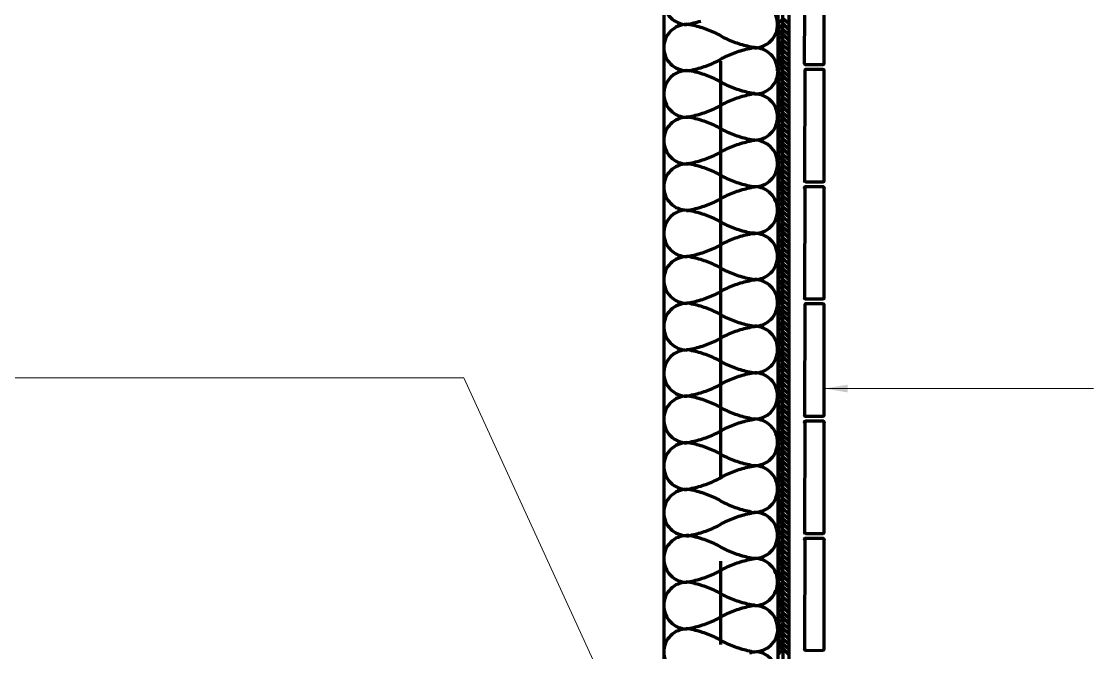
# Model space of a CAD drawing. Extents: x 3 to 185, y 0 to 385.
# Drawn here: x 54.5 to 106, y 213.6 to 243.9 of the extents above; entities that cross this region are included whole.
import ezdxf

# ---------------------------------------------------------------- set-up
doc = ezdxf.new("R2010")
doc.units = 0
doc.header["$MEASUREMENT"] = 0
for name, color, linetype, lineweight in [('Dt-Iden', 3, 'Continuous', 20), ('Dt-Line 1', 9, 'Continuous', 0), ('Dt-Line 3', 7, 'Continuous', 15), ('Dt-Text', 121, 'Continuous', 20)]:
    doc.layers.add(name, color=color, linetype=linetype, lineweight=lineweight)
doc.styles.get("Standard").update_dxf_attribs({"font": 'Arial.ttf'})
doc.dimstyles.new('1 Inch', dxfattribs={"dimtxt": 1.09375, "dimasz": 1.125, "dimexe": 1.125, "dimexo": 0.5625, "dimgap": 0.84375, "dimtad": 1, "dimdec": 4, "dimzin": 3, "dimdsep": 46, "dimlunit": 4, "dimtxsty": 'Standard', "dimblk": 'ARCHTICK', "dimcen": 0.5625, "dimdle": 1.125, "dimclrd": 253, "dimclre": 253, "dimclrt": 256, "dimadec": 0, "dimazin": 0, "dimtfac": 0.6, "dimtdec": 4, "dimtix": 1, "dimtmove": 2, "dimatfit": 0, "dimfxl": 1, "dimfrac": 1, "dimtolj": 1, "dimtzin": 0, "dimlwd": 9, "dimlwe": 9, "dimarcsym": 0})

# ---------------------------------------------------------------- blocks, each defined once
blk = doc.blocks.new('_ArchTick')
at = {"color": 0, "linetype": 'ByBlock', "const_width": 0.15}
blk.add_lwpolyline([(-0.5, -0.5), (0.5, 0.5)], dxfattribs=at)

msp = doc.modelspace()

# ---------------------------------------------------------------- linework, layer by layer
at = {"layer": 'Dt-Iden', "linetype": 'Continuous', "lineweight": 211}
for p, q in [((88.135, 221.94667), (88.135, 241.94667)), ((88.135, 213.94667), (88.135, 217.94667))]:
    msp.add_line(p, q, dxfattribs=at)
at = {"layer": 'Dt-Line 1', "linetype": 'Continuous', "lineweight": 158}
for points in [[(91.12167, 179.14667), (91.095, 323.14667), (90.855, 323.41336), (91.095, 323.65333)], [(86.48578, 243.7156), (86.57118, 243.71013), (86.48531, 243.72448)], [(89.75755, 233.69773), (89.67169, 233.68337), (89.58614, 233.69245), (89.50094, 233.70974), (89.41608, 233.72848), (89.3316, 233.74866), (89.24751, 233.77029), (89.16383, 233.79335), (89.08058, 233.81784), (88.99777, 233.84376), (88.91542, 233.87109), (88.83356, 233.89982), (88.7522, 233.92997), (88.67135, 233.96151), (88.59104, 233.99444), (88.51128, 234.02875), (88.4321, 234.06445), (88.35351, 234.10151), (88.27553, 234.13995), (88.19817, 234.17974), (88.12146, 234.23265), (88.04474, 234.2738), (87.96738, 234.31358), (87.88939, 234.35201), (87.81079, 234.38907), (87.7316, 234.42476), (87.65184, 234.45907), (87.57153, 234.492), (87.49068, 234.52353), (87.40931, 234.55367), (87.32745, 234.5824), (87.2451, 234.60972), (87.16229, 234.63563), (87.07904, 234.66011), (86.99535, 234.68316), (86.91126, 234.70478), (86.82678, 234.72496), (86.74193, 234.7437), (86.65672, 234.76097), (86.57164, 234.79662), (86.65719, 234.81245), (86.7424, 234.82974), (86.82725, 234.84848), (86.91173, 234.86866), (86.99582, 234.89029), (87.0795, 234.91335), (87.16276, 234.93784), (87.24556, 234.96376), (87.32791, 234.99109), (87.40977, 235.01982), (87.49114, 235.04997), (87.57198, 235.08151), (87.65229, 235.11444), (87.73205, 235.14875), (87.81123, 235.18445), (87.88982, 235.22151), (87.96781, 235.25995), (88.04516, 235.29974), (88.12146, 235.35245), (88.19817, 235.39359), (88.27553, 235.43338), (88.35351, 235.47182), (88.4321, 235.50888), (88.51128, 235.54458), (88.59104, 235.57889), (88.67135, 235.61182), (88.7522, 235.64336), (88.83356, 235.67351), (88.91542, 235.70224), (88.99777, 235.72957), (89.08058, 235.75549), (89.16383, 235.77998), (89.24751, 235.80304), (89.3316, 235.82467), (89.41608, 235.84485), (89.50094, 235.86359), (89.58614, 235.88088), (89.67169, 235.91662), (89.75755, 235.91107), (89.67169, 235.91662), (89.58614, 235.93245), (89.50094, 235.94974), (89.41608, 235.96848), (89.3316, 235.98866), (89.24751, 236.01029), (89.16383, 236.03335), (89.08058, 236.05784), (88.99777, 236.08376), (88.91542, 236.11109), (88.83356, 236.13983), (88.7522, 236.16997), (88.67135, 236.20151), (88.59104, 236.23445), (88.51128, 236.26876), (88.4321, 236.30446), (88.35351, 236.34153), (88.27553, 236.37997), (88.19817, 236.41976), (88.12146, 236.47265), (88.04474, 236.5138), (87.96738, 236.55358), (87.88939, 236.59201), (87.81079, 236.62907), (87.7316, 236.66476), (87.65184, 236.69907), (87.57153, 236.732), (87.49068, 236.76353), (87.40931, 236.79367), (87.32745, 236.8224), (87.2451, 236.84972), (87.16229, 236.87563), (87.07904, 236.90011), (86.99535, 236.92316), (86.91126, 236.94478), (86.82678, 236.96496), (86.74193, 236.9837), (86.65672, 237.00097), (86.57164, 237.03662), (86.65719, 237.05245), (86.7424, 237.06974), (86.82725, 237.08848), (86.91173, 237.10866), (86.99582, 237.13029), (87.0795, 237.15335), (87.16276, 237.17784), (87.24556, 237.20376), (87.32791, 237.23109), (87.40977, 237.25982), (87.49114, 237.28997), (87.57198, 237.32151), (87.65229, 237.35444), (87.73205, 237.38875), (87.81123, 237.42445), (87.88982, 237.46151), (87.96781, 237.49995), (88.04516, 237.53974), (88.12146, 237.59245), (88.19817, 237.63359), (88.27553, 237.67338), (88.35351, 237.71182), (88.4321, 237.74888), (88.51128, 237.78458), (88.59104, 237.81889), (88.67135, 237.85182), (88.7522, 237.88336), (88.83356, 237.91351), (88.91542, 237.94224), (88.99777, 237.96957), (89.08058, 237.99549), (89.16383, 238.01998), (89.24751, 238.04304), (89.3316, 238.06467), (89.41608, 238.08485), (89.50094, 238.10359), (89.58614, 238.12088), (89.67169, 238.15662), (89.75755, 238.15107), (89.67169, 238.15662), (89.58614, 238.17245), (89.50094, 238.18974), (89.41608, 238.20848), (89.3316, 238.22866), (89.24751, 238.25029), (89.16383, 238.27335), (89.08058, 238.29784), (88.99777, 238.32376), (88.91542, 238.35109), (88.83356, 238.37982), (88.7522, 238.40997), (88.67135, 238.44151), (88.59104, 238.47444), (88.51128, 238.50875), (88.4321, 238.54445), (88.35351, 238.58151), (88.27553, 238.61995), (88.19817, 238.65974), (88.12146, 238.71265), (88.04474, 238.7538), (87.96738, 238.79358), (87.88939, 238.83201), (87.81079, 238.86907), (87.7316, 238.90476), (87.65184, 238.93907), (87.57153, 238.972), (87.49068, 239.00353), (87.40931, 239.03367), (87.32745, 239.0624), (87.2451, 239.08972), (87.16229, 239.11563), (87.07904, 239.14011), (86.99535, 239.16316), (86.91126, 239.18478), (86.82678, 239.20496), (86.74193, 239.2237), (86.65672, 239.24097), (86.57164, 239.27662), (86.65719, 239.29245), (86.7424, 239.30974), (86.82725, 239.32848), (86.91173, 239.34866), (86.99582, 239.37029), (87.0795, 239.39335), (87.16276, 239.41784), (87.24556, 239.44376), (87.32791, 239.47109), (87.40977, 239.49983), (87.49114, 239.52997), (87.57198, 239.56151), (87.65229, 239.59445), (87.73205, 239.62876), (87.81123, 239.66446), (87.88982, 239.70153), (87.96781, 239.73997), (88.04516, 239.77976), (88.12146, 239.83245), (88.19817, 239.8736), (88.27553, 239.91339), (88.35351, 239.95182), (88.4321, 239.98889), (88.51128, 240.02459), (88.59104, 240.0589), (88.67135, 240.09183), (88.7522, 240.12337), (88.83356, 240.15352), (88.91542, 240.18225), (88.99777, 240.20958), (89.08058, 240.23549), (89.16383, 240.25998), (89.24751, 240.28305), (89.3316, 240.30467), (89.41608, 240.32486), (89.50094, 240.3436), (89.58614, 240.36088), (89.67169, 240.39662), (89.75755, 240.39107), (89.67169, 240.39662), (89.58614, 240.41245), (89.50094, 240.42974), (89.41608, 240.44848), (89.3316, 240.46867), (89.24751, 240.49029), (89.16383, 240.51336), (89.08058, 240.53785), (88.99777, 240.56377), (88.91542, 240.5911), (88.83356, 240.61984), (88.7522, 240.64998), (88.67135, 240.68152), (88.59104, 240.71445), (88.51128, 240.74876), (88.4321, 240.78446), (88.35351, 240.82152), (88.27553, 240.85995), (88.19817, 240.89974), (88.12146, 240.95265), (88.04474, 240.9938), (87.96738, 241.03358), (87.88939, 241.07201), (87.81079, 241.10907), (87.7316, 241.14476), (87.65184, 241.17907), (87.57153, 241.212), (87.49068, 241.24353), (87.40931, 241.27367), (87.32745, 241.3024), (87.2451, 241.32972), (87.16229, 241.35563), (87.07904, 241.38011), (86.99535, 241.40316), (86.91126, 241.42478), (86.82678, 241.44496), (86.74193, 241.4637), (86.65719, 241.50578), (86.7424, 241.52307), (86.82725, 241.54181), (86.91173, 241.562), (86.99582, 241.58362), (87.0795, 241.60669), (87.16276, 241.63118), (87.24556, 241.65709), (87.32791, 241.68442), (87.40977, 241.71316), (87.49114, 241.7433), (87.57198, 241.77484), (87.65229, 241.80777), (87.73205, 241.84209), (87.81123, 241.87778), (87.88982, 241.91485), (87.96781, 241.95328), (88.04516, 241.99307), (88.12146, 242.04578), (88.19817, 242.08693), (88.27553, 242.12672), (88.35351, 242.16515), (88.4321, 242.20222), (88.51128, 242.23791), (88.59104, 242.27223), (88.67135, 242.30516), (88.7522, 242.3367), (88.83356, 242.36684), (88.91542, 242.39558), (88.99777, 242.42291), (89.08058, 242.44882), (89.16383, 242.47331), (89.24751, 242.49637), (89.3316, 242.518), (89.41608, 242.53819), (89.50094, 242.55693), (89.58614, 242.57421), (89.67169, 242.60996), (89.75755, 242.6044), (89.67169, 242.60996), (89.58614, 242.62578), (89.50094, 242.64307), (89.41608, 242.66181), (89.3316, 242.682), (89.24751, 242.70362), (89.16383, 242.72669), (89.08058, 242.75118), (88.99777, 242.77709), (88.91542, 242.80442), (88.83356, 242.83316), (88.7522, 242.86331), (88.67135, 242.89485), (88.59104, 242.92778), (88.51128, 242.9621), (88.4321, 242.99779), (88.35351, 243.03486), (88.27553, 243.0733), (88.19817, 243.11309), (88.12146, 243.16601), (88.04474, 243.20715), (87.96738, 243.24694), (87.88939, 243.28536), (87.81079, 243.32242), (87.7316, 243.35811), (87.65184, 243.39241), (87.57153, 243.42534), (87.49068, 243.45687), (87.40931, 243.487), (87.32745, 243.51573), (87.2451, 243.54306), (87.16229, 243.56896), (87.07904, 243.59344), (86.99535, 243.6165), (86.91126, 243.63812), (86.82678, 243.6583), (86.74193, 243.67703), (86.65672, 243.69431), (86.57164, 243.72996), (86.65719, 243.74578), (86.7424, 243.76307), (86.82725, 243.78181), (86.91173, 243.802), (86.99582, 243.82363), (87.0795, 243.84669), (87.16276, 243.87118)], [(90.88167, 243.46667), (91.12167, 243.73333), (91.38833, 243.46667)], [(90.88167, 243.22667), (91.12167, 243.46667), (91.38833, 243.22667)], [(90.88167, 242.96), (91.12167, 243.22667), (91.38833, 242.96)], [(90.88167, 242.72002), (91.12167, 242.96), (91.38833, 242.72002)], [(90.88167, 242.48), (91.12167, 242.72002), (91.38833, 242.48)], [(90.88167, 242.21333), (91.12167, 242.48), (91.38833, 242.21333)], [(90.88167, 241.97333), (91.12167, 242.21333), (91.38833, 241.97333)], [(90.88167, 241.73333), (91.12167, 241.97333), (91.38833, 241.73333)], [(86.48531, 241.51114), (86.57118, 241.49679), (86.65672, 241.48097), (86.57164, 241.48996), (86.48578, 241.4756)], [(90.88167, 241.22667), (91.12167, 241.46667), (91.38833, 241.22667)], [(90.88167, 240.96), (91.12167, 241.22667), (91.38833, 240.96)], [(90.88167, 240.72002), (91.12167, 240.96), (91.38833, 240.72002)], [(90.88167, 240.48), (91.12167, 240.72002), (91.38833, 240.48)], [(90.88167, 240.21333), (91.12167, 240.48), (91.38833, 240.21333)], [(90.88167, 239.97333), (91.12167, 240.21333), (91.38833, 239.97333)], [(90.88167, 239.73333), (91.12167, 239.97333), (91.38833, 239.73333)], [(90.88167, 239.46667), (91.12167, 239.73333), (91.38833, 239.46667)], [(90.88167, 239.22667), (91.12167, 239.46667), (91.38833, 239.22667)], [(86.48578, 239.26226), (86.57118, 239.25679), (86.48531, 239.27114)], [(90.88167, 238.96), (91.12167, 239.22667), (91.38833, 238.96)], [(90.88167, 238.72002), (91.12167, 238.96), (91.38833, 238.72002)], [(90.88167, 238.48), (91.12167, 238.72002), (91.38833, 238.48)], [(90.88167, 238.21333), (91.12167, 238.48), (91.38833, 238.21333)], [(90.88167, 237.97333), (91.12167, 238.21333), (91.38833, 237.97333)], [(90.88167, 237.73333), (91.12167, 237.97333), (91.38833, 237.73333)], [(90.88167, 237.46667), (91.12167, 237.73333), (91.38833, 237.46667)], [(90.88167, 237.22667), (91.12167, 237.46667), (91.38833, 237.22667)], [(86.48578, 237.02226), (86.57118, 237.01679), (86.48531, 237.03114)], [(90.88167, 236.96), (91.12167, 237.22667), (91.38833, 236.96)], [(90.88167, 236.72002), (91.12167, 236.96), (91.38833, 236.72002)], [(90.88167, 236.48), (91.12167, 236.72002), (91.38833, 236.48)], [(90.88167, 236.21333), (91.12167, 236.48), (91.38833, 236.21333)], [(90.88167, 235.97333), (91.12167, 236.21333), (91.38833, 235.97333)], [(90.88167, 235.73333), (91.12167, 235.97333), (91.38833, 235.73333)], [(90.88167, 235.46667), (91.12167, 235.73333), (91.38833, 235.46667)], [(90.88167, 235.22667), (91.12167, 235.46667), (91.38833, 235.22667)], [(90.88167, 234.96), (91.12167, 235.22667), (91.38833, 234.96)], [(90.88167, 234.72002), (91.12167, 234.96), (91.38833, 234.72002)], [(86.48578, 234.78226), (86.57118, 234.77679), (86.48531, 234.79114)], [(90.88167, 234.48), (91.12167, 234.72002), (91.38833, 234.48)], [(90.88167, 234.21333), (91.12167, 234.48), (91.38833, 234.21333)], [(90.88167, 233.97333), (91.12167, 234.21333), (91.38833, 233.97333)], [(90.88167, 233.73333), (91.12167, 233.97333), (91.38833, 233.73333)], [(89.75755, 226.96893), (89.67169, 226.98329), (89.58614, 226.99912), (89.50094, 227.0164), (89.41608, 227.03514), (89.3316, 227.05533), (89.24751, 227.07696), (89.16383, 227.10002), (89.08058, 227.12451), (88.99777, 227.15042), (88.91542, 227.17775), (88.83356, 227.20649), (88.7522, 227.23663), (88.67135, 227.26817), (88.59104, 227.3011), (88.51128, 227.33542), (88.4321, 227.37111), (88.35351, 227.40818), (88.27553, 227.44661), (88.19817, 227.4864), (88.12146, 227.53932), (88.04474, 227.58046), (87.96738, 227.62025), (87.88939, 227.65868), (87.81079, 227.69574), (87.7316, 227.73143), (87.65184, 227.76574), (87.57153, 227.79866), (87.49068, 227.8302), (87.40931, 227.86033), (87.32745, 227.88906), (87.2451, 227.91639), (87.16229, 227.94229), (87.07904, 227.96678), (86.99535, 227.98983), (86.91126, 228.01145), (86.82678, 228.03163), (86.74193, 228.05036), (86.65672, 228.06764), (86.57118, 228.08346), (86.48531, 228.09781), (86.57164, 228.10329), (86.65719, 228.11912), (86.7424, 228.1364), (86.82725, 228.15514), (86.91173, 228.17533), (86.99582, 228.19696), (87.0795, 228.22002), (87.16276, 228.24451), (87.24556, 228.27042), (87.32791, 228.29775), (87.40977, 228.32649), (87.49114, 228.35663), (87.57198, 228.38817), (87.65229, 228.4211), (87.73205, 228.45542), (87.81123, 228.49111), (87.88982, 228.52818), (87.96781, 228.56661), (88.04516, 228.6064), (88.12187, 228.64755), (88.19817, 228.70026), (88.27553, 228.74005), (88.35351, 228.77848), (88.4321, 228.81555), (88.51128, 228.85125), (88.59104, 228.88556), (88.67135, 228.9185), (88.7522, 228.95004), (88.83356, 228.98018), (88.91542, 229.00892), (88.99777, 229.03625), (89.08058, 229.06216), (89.16383, 229.08666), (89.24751, 229.10972), (89.3316, 229.13135), (89.41608, 229.15153), (89.50094, 229.17027), (89.58614, 229.18755), (89.67169, 229.20338), (89.75755, 229.21773), (89.67169, 229.22331), (89.58614, 229.23914), (89.50094, 229.25642), (89.41608, 229.27516), (89.3316, 229.29534), (89.24751, 229.31697), (89.16383, 229.34003), (89.08058, 229.36452), (88.99777, 229.39043), (88.91542, 229.41776), (88.83356, 229.4465), (88.7522, 229.47664), (88.67135, 229.50818), (88.59104, 229.54111), (88.51128, 229.57543), (88.4321, 229.61113), (88.35351, 229.6482), (88.27553, 229.68663), (88.19817, 229.72643), (88.12146, 229.76758), (88.04474, 229.82046), (87.96738, 229.86025), (87.88939, 229.89868), (87.81079, 229.93574), (87.7316, 229.97143), (87.65184, 230.00574), (87.57153, 230.03866), (87.49068, 230.0702), (87.40931, 230.10033), (87.32745, 230.12907), (87.2451, 230.15639), (87.16229, 230.1823), (87.07904, 230.20678), (86.99535, 230.22984), (86.91126, 230.25146), (86.82678, 230.27164), (86.74193, 230.29038), (86.65672, 230.30766), (86.57118, 230.32348), (86.48531, 230.33784), (86.57164, 230.34329), (86.65719, 230.35912), (86.7424, 230.3764), (86.82725, 230.39514), (86.91173, 230.41533), (86.99582, 230.43696), (87.0795, 230.46002), (87.16276, 230.48451), (87.24556, 230.51042), (87.32791, 230.53775), (87.40977, 230.56649), (87.49114, 230.59663), (87.57198, 230.62817), (87.65229, 230.6611), (87.73205, 230.69542), (87.81123, 230.73111), (87.88982, 230.76818), (87.96781, 230.80661), (88.04516, 230.8464), (88.12187, 230.88755), (88.19817, 230.94026), (88.27553, 230.98005), (88.35351, 231.01848), (88.4321, 231.05555), (88.51128, 231.09124), (88.59104, 231.12556), (88.67135, 231.15849), (88.7522, 231.19003), (88.83356, 231.22017), (88.91542, 231.24891), (88.99777, 231.27624), (89.08058, 231.30215), (89.16383, 231.32664), (89.24751, 231.34971), (89.3316, 231.37133), (89.41608, 231.39152), (89.50094, 231.41026), (89.58614, 231.42755), (89.67169, 231.44337), (89.75755, 231.45773), (89.67169, 231.46329), (89.58614, 231.47912), (89.50094, 231.4964), (89.41608, 231.51514), (89.3316, 231.53533), (89.24751, 231.55696), (89.16383, 231.58002), (89.08058, 231.60451), (88.99777, 231.63042), (88.91542, 231.65775), (88.83356, 231.68649), (88.7522, 231.71663), (88.67135, 231.74817), (88.59104, 231.7811), (88.51128, 231.81542), (88.4321, 231.85111), (88.35351, 231.88818), (88.27553, 231.92661), (88.19817, 231.9664), (88.12146, 232.00755), (88.04474, 232.06046), (87.96738, 232.10025), (87.88939, 232.13868), (87.81079, 232.17574), (87.7316, 232.21143), (87.65184, 232.24574), (87.57153, 232.27866), (87.49068, 232.3102), (87.40931, 232.34033), (87.32745, 232.36906), (87.2451, 232.39639), (87.16229, 232.42229), (87.07904, 232.44678), (86.99535, 232.46983), (86.91126, 232.49145), (86.82678, 232.51163), (86.74193, 232.53036), (86.65672, 232.54764), (86.57118, 232.56346), (86.48531, 232.57781), (86.57164, 232.58329), (86.65719, 232.59912), (86.7424, 232.6164), (86.82725, 232.63514), (86.91173, 232.65533), (86.99582, 232.67696), (87.0795, 232.70002), (87.16276, 232.72451), (87.24556, 232.75043), (87.32791, 232.77776), (87.40977, 232.8065), (87.49114, 232.83664), (87.57198, 232.86818), (87.65229, 232.90111), (87.73205, 232.93543), (87.81123, 232.97113), (87.88982, 233.0082), (87.96781, 233.04663), (88.04516, 233.08643), (88.12187, 233.12758), (88.19817, 233.18026), (88.27553, 233.22006), (88.35351, 233.25849), (88.4321, 233.29556), (88.51128, 233.33125), (88.59104, 233.36557), (88.67135, 233.3985), (88.7522, 233.43004), (88.83356, 233.46018), (88.91542, 233.48892), (88.99777, 233.51625), (89.08058, 233.54216), (89.16383, 233.56665), (89.24751, 233.58971), (89.3316, 233.61134), (89.41608, 233.63152), (89.50094, 233.65026), (89.58614, 233.66755), (89.67169, 233.67662), (89.75755, 233.66226)], [(90.88167, 233.46667), (91.12167, 233.73333), (91.38833, 233.46667)], [(90.88167, 233.22667), (91.12167, 233.46667), (91.38833, 233.22667)], [(90.88167, 232.96), (91.12167, 233.22667), (91.38833, 232.96)], [(90.88167, 232.72002), (91.12167, 232.96), (91.38833, 232.72002)], [(90.88167, 232.48), (91.12167, 232.72002), (91.38833, 232.48)], [(90.88167, 232.21333), (91.12167, 232.48), (91.38833, 232.21333)], [(90.88167, 231.97333), (91.12167, 232.21333), (91.38833, 231.97333)], [(90.88167, 231.73333), (91.12167, 231.97333), (91.38833, 231.73333)], [(90.88167, 231.46667), (91.12167, 231.73333), (91.38833, 231.46667)], [(90.88167, 231.22667), (91.12167, 231.46667), (91.38833, 231.22667)], [(90.88167, 230.96), (91.12167, 231.22667), (91.38833, 230.96)], [(90.88167, 230.72002), (91.12167, 230.96), (91.38833, 230.72002)], [(90.88167, 230.48), (91.12167, 230.72002), (91.38833, 230.48)], [(90.88167, 230.21333), (91.12167, 230.48), (91.38833, 230.21333)], [(90.88167, 229.97333), (91.12167, 230.21333), (91.38833, 229.97333)], [(90.88167, 229.73333), (91.12167, 229.97333), (91.38833, 229.73333)], [(90.88167, 229.46667), (91.12167, 229.73333), (91.38833, 229.46667)], [(90.88167, 229.22667), (91.12167, 229.46667), (91.38833, 229.22667)], [(90.88167, 228.96), (91.12167, 229.22667), (91.38833, 228.96)], [(90.88167, 228.72002), (91.12167, 228.96), (91.38833, 228.72002)], [(90.88167, 228.48), (91.12167, 228.72002), (91.38833, 228.48)], [(90.88167, 228.21333), (91.12167, 228.48), (91.38833, 228.21333)], [(90.88167, 227.97333), (91.12167, 228.21333), (91.38833, 227.97333)], [(90.88167, 227.73333), (91.12167, 227.97333), (91.38833, 227.73333)], [(90.88167, 227.46667), (91.12167, 227.73333), (91.38833, 227.46667)], [(90.88167, 227.22667), (91.12167, 227.46667), (91.38833, 227.22667)], [(90.88167, 226.96), (91.12167, 227.22667), (91.38833, 226.96)], [(86.48578, 219.1556), (86.57164, 219.16996), (86.65719, 219.18578), (86.7424, 219.20307), (86.82725, 219.22181), (86.91173, 219.242), (86.99582, 219.26362), (87.0795, 219.28669), (87.16276, 219.31118), (87.24556, 219.33709), (87.32791, 219.36442), (87.40977, 219.39316), (87.49114, 219.4233), (87.57198, 219.45484), (87.65229, 219.48777), (87.73205, 219.52209), (87.81123, 219.55778), (87.88982, 219.59485), (87.96781, 219.63328), (88.04516, 219.67307), (88.12146, 219.72578), (88.19817, 219.76693), (88.27553, 219.80672), (88.35351, 219.84515), (88.4321, 219.88222), (88.51128, 219.91791), (88.59104, 219.95223), (88.67135, 219.98516), (88.7522, 220.0167), (88.83356, 220.04684), (88.91542, 220.07558), (88.99777, 220.10291), (89.08058, 220.12882), (89.16383, 220.15331), (89.24751, 220.17637), (89.3316, 220.198), (89.41608, 220.21819), (89.50094, 220.23693), (89.58614, 220.25421), (89.67169, 220.28996), (89.75755, 220.2844), (89.67169, 220.27004), (89.58614, 220.30578), (89.50094, 220.32307), (89.41608, 220.34181), (89.3316, 220.362), (89.24751, 220.38362), (89.16383, 220.40669), (89.08058, 220.43118), (88.99777, 220.45709), (88.91542, 220.48442), (88.83356, 220.51316), (88.7522, 220.5433), (88.67135, 220.57484), (88.59104, 220.60777), (88.51128, 220.64209), (88.4321, 220.67778), (88.35351, 220.71485), (88.27553, 220.75328), (88.19817, 220.79307), (88.12146, 220.83422), (88.04474, 220.88713), (87.96738, 220.92692), (87.88939, 220.96534), (87.81079, 221.00241), (87.7316, 221.03809), (87.65184, 221.0724), (87.57153, 221.10533), (87.49068, 221.13686), (87.40931, 221.167), (87.32745, 221.19573), (87.2451, 221.22305), (87.16229, 221.24896), (87.07904, 221.27344), (86.99535, 221.2965), (86.91126, 221.31812), (86.82678, 221.3383), (86.74193, 221.35703), (86.65672, 221.37431), (86.57118, 221.39013), (86.48531, 221.40448), (86.57164, 221.40996), (86.65719, 221.42578), (86.7424, 221.44307), (86.82725, 221.46181), (86.91173, 221.482), (86.99582, 221.50362), (87.0795, 221.52669), (87.16276, 221.55118), (87.24556, 221.57709), (87.32791, 221.60442), (87.40977, 221.63316), (87.49114, 221.6633), (87.57198, 221.69484), (87.65229, 221.72777), (87.73205, 221.76209), (87.81123, 221.79778), (87.88982, 221.83485), (87.96781, 221.87328), (88.04516, 221.91307), (88.12187, 221.95422), (88.19817, 222.00693), (88.27553, 222.04672), (88.35351, 222.08515), (88.4321, 222.12222), (88.51128, 222.15791), (88.59104, 222.19223), (88.67135, 222.22516), (88.7522, 222.2567), (88.83356, 222.28684), (88.91542, 222.31558), (88.99777, 222.34291), (89.08058, 222.36882), (89.16383, 222.39331), (89.24751, 222.41637), (89.3316, 222.438), (89.41608, 222.45819), (89.50094, 222.47693), (89.58614, 222.49421), (89.67169, 222.51004), (89.75755, 222.5244), (89.67169, 222.52996), (89.58614, 222.54578), (89.50094, 222.56307), (89.41608, 222.58181), (89.3316, 222.602), (89.24751, 222.62362), (89.16383, 222.64669), (89.08058, 222.67118), (88.99777, 222.69709), (88.91542, 222.72442), (88.83356, 222.75316), (88.7522, 222.7833), (88.67135, 222.81484), (88.59104, 222.84777), (88.51128, 222.88209), (88.4321, 222.91778), (88.35351, 222.95485), (88.27553, 222.99328), (88.19817, 223.03307), (88.12146, 223.07422), (88.04474, 223.12713), (87.96738, 223.16692), (87.88939, 223.20534), (87.81079, 223.24241), (87.7316, 223.27809), (87.65184, 223.3124), (87.57153, 223.34533), (87.49068, 223.37686), (87.40931, 223.407), (87.32745, 223.43573), (87.2451, 223.46305), (87.16229, 223.48896), (87.07904, 223.51344), (86.99535, 223.5365), (86.91126, 223.55812), (86.82678, 223.5783), (86.74193, 223.59703), (86.65672, 223.61431), (86.57118, 223.63013), (86.48531, 223.64448), (86.57164, 223.64996), (86.65719, 223.66578), (86.7424, 223.68307), (86.82725, 223.70181), (86.91173, 223.722), (86.99582, 223.74362), (87.0795, 223.76669), (87.16276, 223.79118), (87.24556, 223.81709), (87.32791, 223.84442), (87.40977, 223.87316), (87.49114, 223.9033), (87.57198, 223.93484), (87.65229, 223.96777), (87.73205, 224.00209), (87.81123, 224.03778), (87.88982, 224.07485), (87.96781, 224.11328), (88.04516, 224.15307), (88.12187, 224.19422), (88.19817, 224.24693), (88.27553, 224.28672), (88.35351, 224.32515), (88.4321, 224.36222), (88.51128, 224.39791), (88.59104, 224.43223), (88.67135, 224.46516), (88.7522, 224.4967), (88.83356, 224.52684), (88.91542, 224.55558), (88.99777, 224.58291), (89.08058, 224.60882), (89.16383, 224.63331), (89.24751, 224.65637), (89.3316, 224.678), (89.41608, 224.69819), (89.50094, 224.71693), (89.58614, 224.73421), (89.67169, 224.75004), (89.75755, 224.7644), (89.67169, 224.76996), (89.58614, 224.78578), (89.50094, 224.80307), (89.41608, 224.82181), (89.3316, 224.842), (89.24751, 224.86362), (89.16383, 224.88669), (89.08058, 224.91118), (88.99777, 224.93709), (88.91542, 224.96442), (88.83356, 224.99316), (88.7522, 225.0233), (88.67135, 225.05484), (88.59104, 225.08777), (88.51128, 225.12209), (88.4321, 225.15778), (88.35351, 225.19485), (88.27553, 225.23328), (88.19817, 225.27307), (88.12146, 225.31422), (88.04474, 225.36713), (87.96738, 225.40692), (87.88939, 225.44535), (87.81079, 225.48242), (87.7316, 225.51811), (87.65184, 225.55242), (87.57153, 225.58534), (87.49068, 225.61687), (87.40931, 225.64701), (87.32745, 225.67574), (87.2451, 225.70306), (87.16229, 225.72897), (87.07904, 225.75345), (86.99535, 225.7765), (86.91126, 225.79812), (86.82678, 225.8183), (86.74193, 225.83703), (86.65672, 225.85431), (86.57118, 225.87013), (86.48531, 225.88448), (86.57164, 225.88998), (86.65719, 225.9058), (86.7424, 225.92309), (86.82725, 225.94182), (86.91173, 225.96201), (86.99582, 225.98363), (87.0795, 226.00669), (87.16276, 226.03118), (87.24556, 226.0571), (87.32791, 226.08443), (87.40977, 226.11316), (87.49114, 226.14331), (87.57198, 226.17485), (87.65229, 226.20778), (87.73205, 226.2421), (87.81123, 226.27779), (87.88982, 226.31486), (87.96781, 226.3533), (88.04516, 226.39309), (88.12187, 226.43424), (88.19817, 226.48693), (88.27553, 226.52672), (88.35351, 226.56516), (88.4321, 226.60223), (88.51128, 226.63792), (88.59104, 226.67224), (88.67135, 226.70517), (88.7522, 226.73671), (88.83356, 226.76685), (88.91542, 226.79559), (88.99777, 226.82292), (89.08058, 226.84883), (89.16383, 226.87332), (89.24751, 226.89638), (89.3316, 226.918), (89.41608, 226.93819), (89.50094, 226.95693), (89.58614, 226.97421), (89.67169, 226.99004), (89.75755, 227.0044)], [(90.88167, 226.72002), (91.12167, 226.96), (91.38833, 226.72002)], [(90.88167, 226.48), (91.12167, 226.72002), (91.38833, 226.48)], [(90.88167, 226.21333), (91.12167, 226.48), (91.38833, 226.21333)], [(90.88167, 225.97333), (91.12167, 226.21333), (91.38833, 225.97333)], [(90.88167, 225.73333), (91.12167, 225.97333), (91.38833, 225.73333)], [(90.88167, 225.46667), (91.12167, 225.73333), (91.38833, 225.46667)], [(90.88167, 225.22667), (91.12167, 225.46667), (91.38833, 225.22667)], [(90.88167, 224.96), (91.12167, 225.22667), (91.38833, 224.96)], [(90.88167, 224.72), (91.12167, 224.96), (91.38833, 224.72)], [(90.88167, 224.48), (91.12167, 224.72), (91.38833, 224.48)], [(90.88167, 224.21333), (91.12167, 224.48), (91.38833, 224.21333)], [(90.88167, 223.97333), (91.12167, 224.21333), (91.38833, 223.97333)], [(90.88167, 223.73333), (91.12167, 223.97333), (91.38833, 223.73333)], [(90.88167, 223.46667), (91.12167, 223.73333), (91.38833, 223.46667)], [(90.88167, 223.22667), (91.12167, 223.46667), (91.38833, 223.22667)], [(90.88167, 222.96), (91.12167, 223.22667), (91.38833, 222.96)], [(90.88167, 222.72), (91.12167, 222.96), (91.38833, 222.72)], [(90.88167, 222.48), (91.12167, 222.72), (91.38833, 222.48)], [(90.88167, 222.21333), (91.12167, 222.48), (91.38833, 222.21333)], [(90.88167, 221.97333), (91.12167, 222.21333), (91.38833, 221.97333)], [(90.88167, 221.73333), (91.12167, 221.97333), (91.38833, 221.73333)], [(90.88167, 221.46667), (91.12167, 221.73333), (91.38833, 221.46667)], [(90.88167, 221.22667), (91.12167, 221.46667), (91.38833, 221.22667)], [(90.88167, 220.96), (91.12167, 221.22667), (91.38833, 220.96)], [(90.88167, 220.72), (91.12167, 220.96), (91.38833, 220.72)], [(90.88167, 220.48), (91.12167, 220.72), (91.38833, 220.48)], [(90.88167, 220.21333), (91.12167, 220.48), (91.38833, 220.21333)], [(90.88167, 219.97333), (91.12167, 220.21333), (91.38833, 219.97333)], [(90.88167, 219.73333), (91.12167, 219.97333), (91.38833, 219.73333)], [(90.88167, 219.46667), (91.12167, 219.73333), (91.38833, 219.46667)], [(90.88167, 219.22667), (91.12167, 219.46667), (91.38833, 219.22667)], [(89.50094, 213.54359), (89.58614, 213.56088), (89.67169, 213.59662), (89.75755, 213.59107), (89.67169, 213.57671), (89.58614, 213.61245), (89.50094, 213.62974), (89.41608, 213.64848), (89.3316, 213.66866), (89.24751, 213.69029), (89.16383, 213.71336), (89.08058, 213.73785), (88.99777, 213.76376), (88.91542, 213.79109), (88.83356, 213.81983), (88.7522, 213.84997), (88.67135, 213.88151), (88.59104, 213.91444), (88.51128, 213.94876), (88.4321, 213.98445), (88.35351, 214.02152), (88.27553, 214.05995), (88.19817, 214.09974), (88.12146, 214.14088), (88.04474, 214.1938), (87.96738, 214.23359), (87.88939, 214.27202), (87.81079, 214.30908), (87.7316, 214.34477), (87.65184, 214.37908), (87.57153, 214.412), (87.49068, 214.44353), (87.40931, 214.47367), (87.32745, 214.5024), (87.2451, 214.52972), (87.16229, 214.55563), (87.07904, 214.58011), (86.99535, 214.60317), (86.91126, 214.62479), (86.82678, 214.64497), (86.74193, 214.6637), (86.65672, 214.68097), (86.57118, 214.69679), (86.48531, 214.71114), (86.57164, 214.71664), (86.65719, 214.73246), (86.7424, 214.74975), (86.82725, 214.76849), (86.91173, 214.78867), (86.99582, 214.8103), (87.0795, 214.83336), (87.16276, 214.85785), (87.24556, 214.88376), (87.32791, 214.91109), (87.40977, 214.93983), (87.49114, 214.96997), (87.57198, 215.00151), (87.65229, 215.03444), (87.73205, 215.06876), (87.81123, 215.10445), (87.88982, 215.14151), (87.96781, 215.17995), (88.04516, 215.21974), (88.12187, 215.26088), (88.19817, 215.31359), (88.27553, 215.35338), (88.35351, 215.39182), (88.4321, 215.42888), (88.51128, 215.46458), (88.59104, 215.49889), (88.67135, 215.53182), (88.7522, 215.56336), (88.83356, 215.59351), (88.91542, 215.62224), (88.99777, 215.64957), (89.08058, 215.67549), (89.16383, 215.69998), (89.24751, 215.72304), (89.3316, 215.74467), (89.41608, 215.76485), (89.50094, 215.78359), (89.58614, 215.80088), (89.67169, 215.81671), (89.75755, 215.83107), (89.67169, 215.83662), (89.58614, 215.85245), (89.50094, 215.86974), (89.41608, 215.88848), (89.3316, 215.90866), (89.24751, 215.93029), (89.16383, 215.95335), (89.08058, 215.97784), (88.99777, 216.00376), (88.91542, 216.03109), (88.83356, 216.05982), (88.7522, 216.08997), (88.67135, 216.12151), (88.59104, 216.15444), (88.51128, 216.18875), (88.4321, 216.22445), (88.35351, 216.26151), (88.27553, 216.29995), (88.19817, 216.33974), (88.12146, 216.38088), (88.04474, 216.4338), (87.96738, 216.47358), (87.88939, 216.51201), (87.81079, 216.54907), (87.7316, 216.58476), (87.65184, 216.61907), (87.57153, 216.652), (87.49068, 216.68353), (87.40931, 216.71367), (87.32745, 216.7424), (87.2451, 216.76972), (87.16229, 216.79563), (87.07904, 216.82011), (86.99535, 216.84316), (86.91126, 216.86478), (86.82678, 216.88496), (86.74193, 216.9037), (86.65672, 216.92097), (86.57118, 216.93679), (86.48531, 216.95114), (86.57164, 216.95662), (86.65719, 216.97245), (86.7424, 216.98974), (86.82725, 217.00848), (86.91173, 217.02866), (86.99582, 217.05029), (87.0795, 217.07335), (87.16276, 217.09784), (87.24556, 217.12376), (87.32791, 217.15109), (87.40977, 217.17982), (87.49114, 217.20997), (87.57198, 217.24151), (87.65229, 217.27444), (87.73205, 217.30875), (87.81123, 217.34445), (87.88982, 217.38151), (87.96781, 217.41995), (88.04516, 217.45974), (88.12187, 217.50088), (88.19817, 217.55359), (88.27553, 217.59338), (88.35351, 217.63182), (88.4321, 217.66888), (88.51128, 217.70458), (88.59104, 217.73889), (88.67135, 217.77182), (88.7522, 217.80336), (88.83356, 217.83351), (88.91542, 217.86224), (88.99777, 217.88957), (89.08058, 217.91549), (89.16383, 217.93998), (89.24751, 217.96304), (89.3316, 217.98467), (89.41608, 218.00485), (89.50094, 218.02359), (89.58614, 218.04088), (89.67169, 218.05671), (89.75755, 218.07107), (89.67169, 218.07662), (89.58614, 218.09245), (89.50094, 218.10974), (89.41608, 218.12848), (89.3316, 218.14866), (89.24751, 218.17029), (89.16383, 218.19335), (89.08058, 218.21784), (88.99777, 218.24376), (88.91542, 218.27109), (88.83356, 218.29982), (88.7522, 218.32997), (88.67135, 218.36151), (88.59104, 218.39444), (88.51128, 218.42875), (88.4321, 218.46445), (88.35351, 218.50151), (88.27553, 218.53995), (88.19817, 218.57974), (88.12146, 218.62088), (88.04474, 218.6738), (87.96738, 218.71358), (87.88939, 218.75201), (87.81079, 218.78907), (87.7316, 218.82476), (87.65184, 218.85907), (87.57153, 218.892), (87.49068, 218.92353), (87.40931, 218.95367), (87.32745, 218.9824), (87.2451, 219.00972), (87.16229, 219.03563), (87.07904, 219.06011), (86.99535, 219.08316), (86.91126, 219.10478), (86.82678, 219.12496), (86.74193, 219.1437), (86.65672, 219.16097), (86.57118, 219.17679), (86.48531, 219.19114)], [(90.88167, 218.96), (91.12167, 219.22667), (91.38833, 218.96)], [(90.88167, 218.72), (91.12167, 218.96), (91.38833, 218.72)], [(90.88167, 218.48), (91.12167, 218.72), (91.38833, 218.48)], [(90.88167, 218.21333), (91.12167, 218.48), (91.38833, 218.21333)], [(90.88167, 217.97333), (91.12167, 218.21333), (91.38833, 217.97333)], [(90.88167, 217.73333), (91.12167, 217.97333), (91.38833, 217.73333)], [(90.88167, 217.46667), (91.12167, 217.73333), (91.38833, 217.46667)], [(90.88167, 217.22667), (91.12167, 217.46667), (91.38833, 217.22667)], [(90.88167, 216.72), (91.12167, 216.96), (91.38833, 216.72)], [(90.88167, 216.48), (91.12167, 216.72), (91.38833, 216.48)], [(90.88167, 216.21333), (91.12167, 216.48), (91.38833, 216.21333)], [(90.88167, 215.97333), (91.12167, 216.21333), (91.38833, 215.97333)], [(90.88167, 215.73333), (91.12167, 215.97333), (91.38833, 215.73333)], [(90.88167, 215.46667), (91.12167, 215.73333), (91.38833, 215.46667)], [(90.88167, 215.22668), (91.12167, 215.46667), (91.38833, 215.22668)], [(90.88167, 214.96), (91.12167, 215.22668), (91.38833, 214.96)], [(90.88167, 214.48), (91.12167, 214.72), (91.38833, 214.48)], [(90.88167, 214.21334), (91.12167, 214.48), (91.38833, 214.21334)], [(90.88167, 213.97333), (91.12167, 214.21334), (91.38833, 213.97333)], [(90.88167, 213.73333), (91.12167, 213.97333), (91.38833, 213.73333)], [(90.88167, 213.46667), (91.12167, 213.73333), (91.38833, 213.46667)]]:
    msp.add_lwpolyline(points, dxfattribs=at)
for points in [[(91.38833, 243.73333), (91.12167, 243.97333), (90.855, 243.72002, 0.4142115), (89.74833, 244.85333, 0.41421546), (90.88167, 245.97333), (91.12167, 246.21333), (91.38833, 245.97333)], [(85.38833, 244.84, 0.41421546), (86.495, 243.70667, 0.41421546), (85.38833, 242.6, 0.41421546), (86.495, 241.49333, 0.41421151), (85.38833, 240.38669, 0.41421941), (86.495, 239.25333, 0.41421546), (85.38833, 238.14667, 0.41421546), (86.495, 237.01333, 0.41421546), (85.38833, 235.90667, 0.41421546), (86.495, 234.8, 0.4142115), (85.38833, 233.69336, 0.41421941), (86.495, 232.56, 0.41421546), (85.38833, 231.45333, 0.41421546), (86.495, 230.32, 0.41421546), (85.38833, 229.21333, 0.41420663), (86.495, 228.08002, 0.41421058), (85.38833, 226.97333, 0.41421546), (86.495, 225.86667, 0.41421546), (85.38833, 224.76, 0.41421546), (86.495, 223.62667, 0.41421546), (85.38833, 222.52, 0.41421546), (86.495, 221.38667, 0.41421546), (85.38833, 220.28, 0.41421546), (86.495, 219.17333, 0.41421545), (85.38833, 218.06667, 0.41421546), (86.495, 216.93333, 0.41421546), (85.38833, 215.82667, 0.41421546), (86.495, 214.69333, 0.41421546), (85.38833, 213.58667, 0.41421546), (86.495, 212.48, 0.41421546)], [(90.88167, 241.46667), (90.855, 241.48, 0.41421546), (89.74833, 242.58667, 0.41421941), (90.855, 243.72002), (90.88167, 243.73333)], [(91.38833, 216.96), (91.12167, 217.22667), (90.855, 216.94667, 0.41421546), (89.74833, 218.08, 0.41421546), (90.855, 219.18667, 0.41421546), (89.74833, 220.29333, 0.41421546), (90.855, 221.4, 0.41421546), (89.74833, 222.53333, 0.41421546), (90.855, 223.64, 0.41421546), (89.74833, 224.77333, 0.41420663), (90.855, 225.88, 0.41421546), (89.74833, 226.98667, 0.41421546), (90.855, 228.09333, 0.41421546), (89.74833, 229.22666, 0.41421546), (90.855, 230.33333, 0.41421546), (89.74833, 231.46667, 0.41421545), (90.855, 232.57333, 0.41421546), (89.74833, 233.68, 0.41421546), (90.855, 234.78667, 0.41421546), (89.74833, 235.92, 0.41421941), (90.855, 237.02669, 0.4142115), (89.74833, 238.16, 0.41421546), (90.855, 239.26667, 0.41421546), (89.74833, 240.37333, 0.41421546), (90.88167, 241.46667), (91.12167, 241.73333), (91.38833, 241.46667)], [(90.88167, 214.72), (90.855, 214.70667, 0.41421546), (89.74833, 215.81333, 0.41421546), (90.855, 216.94667), (90.88167, 216.96)], [(91.38833, 212.48), (91.12167, 212.72), (90.855, 212.46667, 0.41421302), (89.74833, 213.6, 0.41421104), (90.88167, 214.72), (91.12167, 214.96), (91.38833, 214.72)]]:
    msp.add_lwpolyline(points, format="xyb", dxfattribs=at)
for p in [(90.88167, 243.73333), (90.88167, 243.46667), (90.88167, 243.22667), (90.88167, 242.96), (90.88167, 242.72002), (90.88167, 242.48), (90.88167, 242.21333), (90.88167, 241.97333), (90.88167, 241.73333), (90.88167, 241.46667), (90.88167, 241.22667), (90.88167, 240.96), (90.88167, 240.72002), (90.88167, 240.48), (90.88167, 240.21333), (90.88167, 239.97333), (90.88167, 239.73333), (90.88167, 239.46667), (90.88167, 239.22667), (90.88167, 238.96), (90.88167, 238.72002), (90.88167, 238.48), (90.88167, 238.21333), (90.88167, 237.97333), (90.88167, 237.73333), (90.88167, 237.46667), (90.88167, 237.22667), (90.88167, 236.96), (90.88167, 236.72002), (90.88167, 236.48), (90.88167, 236.21333), (90.88167, 235.97333), (90.88167, 235.73333), (90.88167, 235.46667), (90.88167, 235.22667), (90.88167, 234.96), (90.88167, 234.72002), (90.88167, 234.48), (90.88167, 234.21333), (90.88167, 233.97333), (90.88167, 233.73333), (90.88167, 233.46667), (90.88167, 233.22667), (90.88167, 232.96), (90.88167, 232.72002), (90.88167, 232.48), (90.88167, 232.21333), (90.88167, 231.97333), (90.88167, 231.73333), (90.88167, 231.46667), (90.88167, 231.22667), (90.88167, 230.96), (90.88167, 230.72002), (90.88167, 230.48), (90.88167, 230.21333), (90.88167, 229.97333), (90.88167, 229.73333), (90.88167, 229.46667), (90.88167, 229.22667), (90.88167, 228.96), (90.88167, 228.72002), (90.88167, 228.48), (90.88167, 228.21333), (90.88167, 227.97333), (90.88167, 227.73333), (90.88167, 227.46667), (90.88167, 227.22667), (90.88167, 226.96), (90.88167, 226.72002), (90.88167, 226.48), (90.88167, 226.21333), (90.88167, 225.97333), (90.88167, 225.73333), (90.88167, 225.46667), (90.88167, 225.22667), (90.88167, 224.96), (90.88167, 224.72), (90.88167, 224.48), (90.88167, 224.21333), (90.88167, 223.97333), (90.88167, 223.73333), (90.88167, 223.46667), (90.88167, 223.22667), (90.88167, 222.96), (90.88167, 222.72), (90.88167, 222.48), (90.88167, 222.21333), (90.88167, 221.97333), (90.88167, 221.73333), (90.88167, 221.46667), (90.88167, 221.22667), (90.88167, 220.96), (90.88167, 220.72), (90.88167, 220.48), (90.88167, 220.21333), (90.88167, 219.97333), (90.88167, 219.73333), (90.88167, 219.46667), (90.88167, 219.22667), (90.88167, 218.96), (90.88167, 218.72), (90.88167, 218.48), (90.88167, 218.21333), (90.88167, 217.97333), (90.88167, 217.73333), (90.88167, 217.46667), (90.88167, 217.22667), (90.88167, 216.96), (90.88167, 216.72), (90.88167, 216.48), (90.88167, 216.21333), (90.88167, 215.97333), (90.88167, 215.73333), (90.88167, 215.46667), (90.88167, 215.22668), (90.88167, 214.96), (90.88167, 214.72), (90.88167, 214.48), (90.88167, 214.21334), (90.88167, 213.97333), (90.88167, 213.73333)]:
    msp.add_point(p, dxfattribs=at)
at = {"layer": 'Dt-Line 3', "linetype": 'Continuous', "lineweight": 140}
msp.add_line((85.38833, 254.66667), (85.38833, 179.81333), dxfattribs=at)
at = {"layer": 'Dt-Line 3', "linetype": 'Continuous', "lineweight": 211}
msp.add_lwpolyline([(91.38833, 323.14667), (91.38833, 179.14667), (90.88167, 179.14667), (90.88167, 323.14667)], dxfattribs=at)
at = {"layer": 'Dt-Line 3', "linetype": 'Continuous', "lineweight": 158}
for points in [[(93.095, 241.84), (93.09495, 247.10667, 0.41425683), (93.04167, 247.14667), (92.20167, 247.1735, 0.41425682), (92.16167, 247.09333), (92.13499, 241.85333, 0.41425592), (92.215, 241.78667), (93.02833, 241.78702, 0.4142573)], [(93.095, 236.21333), (93.09413, 241.49081), (93.07548, 241.52714), (93.04167, 241.54667), (92.20167, 241.54684, 0.41425859), (92.16167, 241.46667), (92.14786, 236.18729), (92.18059, 236.1634), (92.215, 236.16), (93.02833, 236.16004, 0.41425775)], [(93.095, 224.96), (93.09413, 230.23748), (93.07548, 230.27381), (93.04167, 230.29333), (92.20167, 230.29329, 0.41425839), (92.16167, 230.21333), (92.14786, 224.93396), (92.18059, 224.91006), (92.215, 224.90667), (93.02833, 224.90689, 0.41425547)]]:
    msp.add_lwpolyline(points, format="xyb", close=True, dxfattribs=at)
for points in [[(93.02833, 241.54667), (93.08501, 241.51512), (93.05897, 241.53922), (93.09478, 241.48547)], [(92.135, 235.85333), (92.16655, 235.91001), (92.14244, 235.88397), (92.1962, 235.91978)], [(92.20167, 236.16), (92.14499, 236.19155), (92.17103, 236.16744), (92.13522, 236.2212)], [(93.02833, 235.92), (93.05897, 235.91256), (93.095, 235.84), (93.05897, 235.91256), (92.1962, 235.91978), (92.16229, 235.90714), (92.1384, 235.87441), (92.16167, 235.84), (92.14786, 230.56062), (92.18059, 230.53673), (92.215, 230.53333), (93.03915, 230.5342), (93.07548, 230.55286), (93.095, 230.58667), (93.095, 235.84)], [(92.20167, 230.53333), (92.14499, 230.56488), (92.17103, 230.54077), (92.13522, 230.59453)], [(93.02833, 230.29333), (93.08501, 230.26178), (93.05897, 230.28589), (93.09478, 230.23213)], [(93.095, 230.6), (93.06345, 230.54332), (93.08756, 230.56936), (93.0338, 230.53355)], [(92.135, 224.6), (92.16655, 224.65668), (92.14244, 224.63064), (92.1962, 224.66644)], [(92.20167, 224.90667), (92.14499, 224.93821), (92.17103, 224.91411), (92.13522, 224.96786)], [(93.02833, 224.66667), (93.05897, 224.65922), (93.095, 224.58667), (93.05897, 224.65922), (92.1962, 224.66644), (92.16229, 224.6538), (92.1384, 224.62107), (92.16167, 224.58667), (92.14786, 219.30729), (92.18059, 219.2834), (92.215, 219.28), (93.03915, 219.28087), (93.07548, 219.29952), (93.095, 219.33333), (93.095, 224.58667)], [(92.135, 218.97333), (92.16655, 219.03001), (92.14244, 219.00397), (92.1962, 219.03978)], [(92.20167, 219.28), (92.14499, 219.31155), (92.17103, 219.28744), (92.13522, 219.3412)], [(93.02833, 219.04), (93.05897, 219.03256), (93.095, 218.96), (93.05897, 219.03256), (92.1962, 219.03978), (92.16229, 219.02714), (92.1384, 218.99441), (92.16167, 218.96), (92.14786, 213.70729), (92.18059, 213.6834), (92.215, 213.65333), (93.03915, 213.68087), (93.07548, 213.69952), (93.095, 213.73333), (93.095, 218.96)], [(93.095, 219.34667), (93.06345, 219.28999), (93.08756, 219.31603), (93.0338, 219.28022)], [(92.20167, 213.68), (92.14499, 213.71155), (92.17103, 213.68744), (92.13522, 213.7412)], [(93.095, 213.74667), (93.06345, 213.68999), (93.08756, 213.71603), (93.0338, 213.68022)]]:
    msp.add_lwpolyline(points, dxfattribs=at)

# ---------------------------------------------------------------- leaders
at = {"layer": 'Dt-Text', "annotation_type": 0, "has_hookline": 1}
for points, hookline_direction, text_width in [([(91.38833, 192.72), (75.78868, 226.74448), (48.10631, 226.74448)], 1, 22.99412), ([(93.09493, 226.23183), (106.02833, 226.23183)], 0, 22.20327)]:
    msp.add_leader(points, dimstyle='1 Inch', override={"dimgap": 0.84375, "dimtad": 0}, dxfattribs=dict(at, hookline_direction=hookline_direction, text_width=text_width))

doc.saveas('drawing.dxf')
